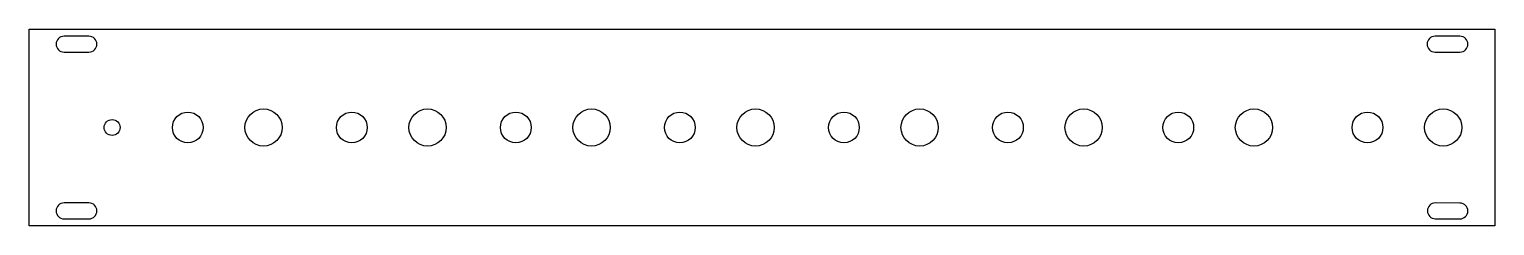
# Model space of a CAD drawing. Header units: millimetres. Extents: x -160 to 135, y -48 to -8.
import ezdxf

# ---------------------------------------------------------------- set-up
doc = ezdxf.new("R2010")
doc.units = ezdxf.units.MM
doc.layers.get('0').update_dxf_attribs({"linetype": 'CONTINUOUS'})

msp = doc.modelspace()

# ---------------------------------------------------------------- linework, layer by layer
msp.add_lwpolyline([(135.35, -48.08), (-159.65, -48.08), (-159.65, -8.43), (135.35, -8.43)], close=True)
for points in [[(-152.65, -13.03), (-147.65, -13.03, 1), (-147.65, -9.83), (-152.65, -9.83, 1)], [(123.35, -13.03), (128.35, -13.03, 1), (128.35, -9.83), (123.35, -9.83, 1)], [(-152.65, -43.48, 1), (-152.65, -46.68), (-147.65, -46.68, 1), (-147.65, -43.48)], [(128.36, -43.5), (123.41, -43.48, 1), (123.4, -46.68), (128.34, -46.7, 1)]]:
    msp.add_lwpolyline(points, format="xyb", close=True)
for centre, radius in [((-127.74, -28.25), 3.1), ((-112.5, -28.25), 3.75), ((-94.72, -28.25), 3.1), ((-79.48, -28.25), 3.75), ((-61.7, -28.25), 3.1), ((-46.46, -28.25), 3.75), ((-28.68, -28.25), 3.1), ((-13.44, -28.25), 3.75), ((4.34, -28.25), 3.1), ((19.58, -28.25), 3.75), ((37.36, -28.25), 3.1), ((52.6, -28.25), 3.75), ((71.65, -28.25), 3.1), ((86.89, -28.25), 3.75), ((109.75, -28.25), 3.1), ((124.99, -28.25), 3.75), ((-142.98, -28.25), 1.6)]:
    msp.add_circle(centre, radius)

doc.saveas('drawing.dxf')
